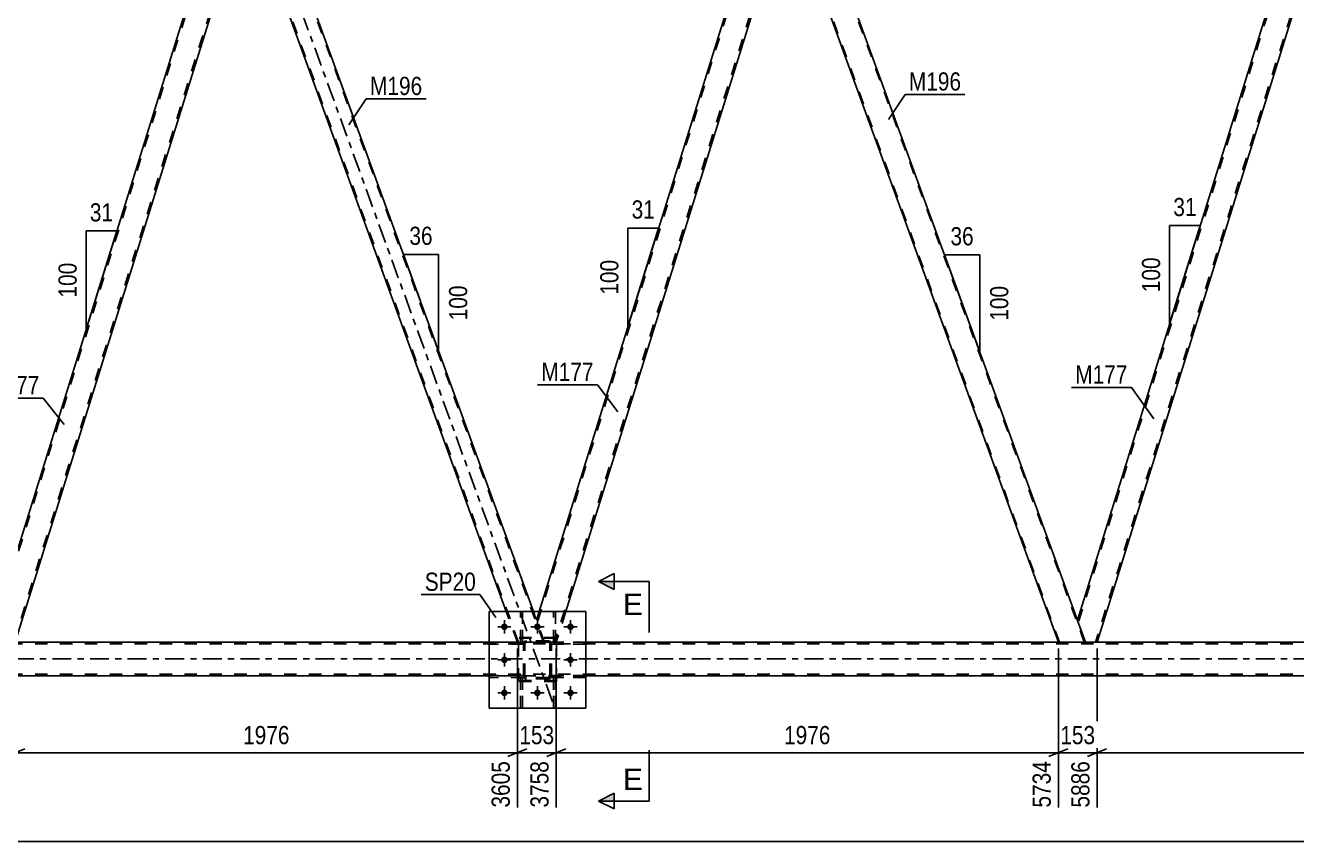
# Model space of a CAD drawing. Header units: millimetres. Extents: x -45 to 796, y -433 to 161.
# Drawn here: x 112.4 to 312.4, y -154.6 to -26.2 of the extents above; entities that cross this region are included whole.
import ezdxf

# ---------------------------------------------------------------- set-up
doc = ezdxf.new("R2010")
doc.units = ezdxf.units.MM
doc.linetypes.add('DXK_LINE_DOT2', pattern=[3.9198, 1.9599, -1.9599])
doc.linetypes.add('DXK_LINE_DOT3', pattern=[5.9187, 2.979, -0.9799, 0.9799, -0.9799])
doc.styles.add('Arial', font='arial.ttf', dxfattribs={"height": 0.2})
doc.styles.add('Arial Narrow', font='ARIALN.TTF', dxfattribs={"height": 0.2})

# ---------------------------------------------------------------- blocks, each defined once
blk = doc.blocks.new('Bolt-814760973-4148 - 3734')
at = {"color": 1, "linetype": 'Continuous'}
for p, q in [((187.74, -119.76), (187.74, -120.46)), ((192.94, -119.76), (192.94, -120.46)), ((198.14, -119.76), (198.14, -120.46)), ((186.7, -120.8), (187.39, -120.8)), ((187.74, -121.84), (187.74, -121.15)), ((188.78, -120.8), (188.08, -120.8)), ((191.9, -120.8), (192.59, -120.8)), ((192.94, -121.84), (192.94, -121.15)), ((193.98, -120.8), (193.28, -120.8)), ((197.1, -120.8), (197.79, -120.8)), ((198.14, -121.84), (198.14, -121.15)), ((199.18, -120.8), (198.48, -120.8)), ((186.7, -126), (187.39, -126)), ((187.74, -124.96), (187.74, -125.66)), ((188.78, -126), (188.08, -126)), ((197.1, -126), (197.79, -126)), ((198.14, -124.96), (198.14, -125.66)), ((199.18, -126), (198.48, -126)), ((187.74, -127.04), (187.74, -126.35)), ((198.14, -127.04), (198.14, -126.35)), ((186.7, -131.2), (187.39, -131.2)), ((187.74, -130.16), (187.74, -130.86)), ((187.74, -132.24), (187.74, -131.55)), ((188.78, -131.2), (188.08, -131.2)), ((191.9, -131.2), (192.59, -131.2)), ((192.94, -130.16), (192.94, -130.86)), ((192.94, -132.24), (192.94, -131.55)), ((193.98, -131.2), (193.28, -131.2)), ((197.1, -131.2), (197.79, -131.2)), ((198.14, -130.16), (198.14, -130.86)), ((198.14, -132.24), (198.14, -131.55)), ((199.18, -131.2), (198.48, -131.2))]:
    blk.add_line(p, q, dxfattribs=at)
blk = doc.blocks.new('Part-814760973-4198 - 3734')
at = {"color": 7, "linetype": 'DXK_LINE_DOT2'}
for p, q in [((195.49, -123.25), (195.49, -118.4)), ((195.49, -118.4), (195.81, -118.4)), ((195.81, -118.4), (195.81, -123.25)), ((195.49, -122.65), (195.81, -122.65)), ((195.81, -123.25), (195.49, -123.25))]:
    blk.add_line(p, q, dxfattribs=at)
blk = doc.blocks.new('Part-814760973-4242 - 3734')
at = {"color": 7, "linetype": 'DXK_LINE_DOT2'}
for p, q in [((190.61, -128.77), (190.29, -128.77)), ((190.29, -128.77), (190.29, -133.6)), ((190.29, -129.37), (190.61, -129.37)), ((190.61, -133.6), (190.61, -128.77)), ((190.29, -133.6), (190.61, -133.6))]:
    blk.add_line(p, q, dxfattribs=at)
blk = doc.blocks.new('Part-814760973-4178 - 3734')
at = {"color": 7, "linetype": 'DXK_LINE_DOT2'}
for p, q in [((195.94, -122.6), (189.94, -122.6)), ((189.94, -129.4), (189.94, -122.6)), ((195.94, -129.4), (195.94, -122.6)), ((195.94, -129.4), (189.94, -129.4))]:
    blk.add_line(p, q, dxfattribs=at)
blk = doc.blocks.new('Part-814760973-4233 - 3734')
at = {"color": 2, "linetype": 'Continuous'}
for p, q in [((195.49, -118.4), (195.49, -118.4)), ((195.81, -118.4), (195.49, -118.4)), ((195.81, -118.4), (195.81, -118.4))]:
    blk.add_line(p, q, dxfattribs=at)
at = {"color": 7, "linetype": 'DXK_LINE_DOT2'}
for p, q in [((195.49, -123.25), (195.49, -118.4)), ((195.81, -123.25), (195.81, -118.4)), ((195.49, -122.65), (195.81, -122.65)), ((195.81, -123.25), (195.49, -123.25))]:
    blk.add_line(p, q, dxfattribs=at)
blk = doc.blocks.new('Part-814760973-4230 - 3734')
at = {"color": 7, "linetype": 'DXK_LINE_DOT2'}
for p, q in [((190.74, -123.24), (185.34, -123.24)), ((185.34, -123.56), (185.34, -123.24)), ((190.74, -123.56), (185.34, -123.56)), ((190.14, -123.56), (190.14, -123.24)), ((190.74, -123.24), (190.74, -123.56))]:
    blk.add_line(p, q, dxfattribs=at)
blk = doc.blocks.new('Part-814760973-4057 - 3734')
at = {"color": 2, "linetype": 'Continuous'}
for p, q in [((235.07, -2), (230.81, -2)), ((277.94, -119.8), (235.07, -2)), ((274.93, -123.22), (232.34, -6.2))]:
    blk.add_line(p, q, dxfattribs=at)
at = {"color": 7, "linetype": 'DXK_LINE_DOT2'}
for p, q in [((230.81, -2), (232.34, -6.2)), ((275.1, -123.22), (230.98, -2)), ((279.02, -123.22), (234.9, -2)), ((279.19, -123.22), (277.94, -119.8)), ((274.93, -123.22), (279.19, -123.22))]:
    blk.add_line(p, q, dxfattribs=at)
blk = doc.blocks.new('Part-814760973-4062 - 3734')
at = {"color": 2, "linetype": 'Continuous'}
for p, q in [((185.34, -123.22), (45.58, -123.22)), ((440.74, -123.22), (200.54, -123.22)), ((185.34, -128.5), (45.58, -128.5)), ((440.74, -128.5), (200.54, -128.5))]:
    blk.add_line(p, q, dxfattribs=at)
at = {"color": 7, "linetype": 'DXK_LINE_DOT2'}
for p, q in [((727.32, -123.46), (45.58, -123.46)), ((200.54, -123.22), (185.34, -123.22)), ((727.32, -128.26), (45.58, -128.26)), ((200.54, -128.5), (185.34, -128.5))]:
    blk.add_line(p, q, dxfattribs=at)
at = {"color": 7, "linetype": 'DXK_LINE_DOT3'}
blk.add_line((45.58, -125.86), (727.32, -125.86), dxfattribs=at)
blk = doc.blocks.new('Part-814760973-4067 - 3734')
at = {"color": 7, "linetype": 'DXK_LINE_DOT2'}
for p, q in [((195.94, -122.47), (189.94, -122.47)), ((189.94, -129.27), (189.94, -122.47)), ((195.94, -129.27), (195.94, -122.47)), ((195.94, -129.27), (189.94, -129.27))]:
    blk.add_line(p, q, dxfattribs=at)
blk = doc.blocks.new('Part-814760973-4267 - 3734')
at = {"color": 7, "linetype": 'DXK_LINE_DOT2'}
for p, q in [((195.81, -128.77), (195.49, -128.77)), ((195.49, -128.77), (195.49, -133.6)), ((195.49, -129.37), (195.81, -129.37)), ((195.81, -133.6), (195.81, -128.77)), ((195.49, -133.6), (195.81, -133.6))]:
    blk.add_line(p, q, dxfattribs=at)
blk = doc.blocks.new('Part-814760973-4141 - 3734')
at = {"color": 7, "linetype": 'DXK_LINE_DOT2'}
for p, q in [((195.49, -133.6), (195.49, -128.77)), ((195.49, -128.77), (195.81, -128.77)), ((195.49, -129.37), (195.81, -129.37)), ((195.81, -128.77), (195.81, -133.6)), ((195.81, -133.6), (195.49, -133.6))]:
    blk.add_line(p, q, dxfattribs=at)
blk = doc.blocks.new('Bolt-814760973-4104 - 3734')
at = {"linetype": 'Continuous'}
for points in [[(188.26, -120.8, -1), (187.22, -120.8, -1)], [(193.46, -120.8, -1), (192.42, -120.8, -1)], [(198.66, -120.8, -1), (197.62, -120.8, -1)], [(188.26, -126, -1), (187.22, -126, -1)], [(198.66, -126, -1), (197.62, -126, -1)], [(188.26, -131.2, -1), (187.22, -131.2, -1)], [(193.46, -131.2, -1), (192.42, -131.2, -1)], [(198.66, -131.2, -1), (197.62, -131.2, -1)]]:
    blk.add_hatch(color=1, dxfattribs=at).paths.add_polyline_path(points)
at = {"color": 1, "linetype": 'Continuous'}
for p, q in [((187.74, -119.76), (187.74, -121.84)), ((192.94, -119.76), (192.94, -121.84)), ((198.14, -119.76), (198.14, -121.84)), ((188.78, -120.8), (186.7, -120.8)), ((193.98, -120.8), (191.9, -120.8)), ((199.18, -120.8), (197.1, -120.8)), ((188.78, -126), (186.7, -126)), ((187.74, -124.96), (187.74, -127.04)), ((199.18, -126), (197.1, -126)), ((198.14, -124.96), (198.14, -127.04)), ((188.78, -131.2), (186.7, -131.2)), ((187.74, -130.16), (187.74, -132.24)), ((193.98, -131.2), (191.9, -131.2)), ((192.94, -130.16), (192.94, -132.24)), ((199.18, -131.2), (197.1, -131.2)), ((198.14, -130.16), (198.14, -132.24))]:
    blk.add_line(p, q, dxfattribs=at)
blk = doc.blocks.new('Part-814760973-4109 - 3734')
at = {"color": 7, "linetype": 'DXK_LINE_DOT2'}
for p, q in [((229.74, -2), (192.92, -120.12)), ((232.22, -5.88), (195.65, -123.22)), ((232.36, -6.25), (232.34, -6.2)), ((232.36, -6.25), (232.34, -6.2)), ((193.21, -118.4), (192.79, -119.75)), ((194.05, -123.22), (192.79, -119.75)), ((197.4, -118.4), (195.9, -123.22)), ((195.9, -123.22), (194.05, -123.22))]:
    blk.add_line(p, q, dxfattribs=at)
at = {"color": 2, "linetype": 'Continuous'}
for p, q in [((229.49, -2), (193.21, -118.4)), ((230.81, -2), (229.49, -2)), ((232.34, -6.2), (230.81, -2)), ((232.36, -6.25), (197.4, -118.4))]:
    blk.add_line(p, q, dxfattribs=at)
blk = doc.blocks.new('Part-814760973-4114 - 3734')
at = {"color": 7, "linetype": 'DXK_LINE_DOT3'}
blk.add_line((195.34, -132.62), (144.38, 7.4), dxfattribs=at)
at = {"color": 2, "linetype": 'Continuous'}
for p, q in [((149.93, -2), (145.67, -2)), ((192.3, -118.4), (149.93, -2)), ((188.04, -118.4), (147.2, -6.2))]:
    blk.add_line(p, q, dxfattribs=at)
at = {"color": 7, "linetype": 'DXK_LINE_DOT2'}
for p, q in [((145.67, -2), (147.2, -6.2)), ((189.97, -123.22), (145.84, -2)), ((193.88, -123.22), (149.76, -2)), ((189.79, -123.22), (188.04, -118.4)), ((194.05, -123.22), (192.3, -118.4)), ((194.05, -123.22), (189.79, -123.22))]:
    blk.add_line(p, q, dxfattribs=at)
blk = doc.blocks.new('Part-814760973-4119 - 3734')
at = {"color": 2, "linetype": 'Continuous'}
for p, q in [((107.65, -119.75), (144.36, -2)), ((145.67, -2), (144.36, -2)), ((147.2, -6.2), (145.67, -2)), ((110.76, -123.22), (147.22, -6.25)), ((108.92, -123.22), (107.67, -119.8))]:
    blk.add_line(p, q, dxfattribs=at)
at = {"color": 7, "linetype": 'DXK_LINE_DOT2'}
for p, q in [((107.79, -120.12), (144.61, -2)), ((110.51, -123.22), (147.09, -5.88)), ((147.22, -6.25), (147.2, -6.2)), ((147.22, -6.25), (147.2, -6.2)), ((107.67, -119.8), (107.65, -119.75)), ((108.92, -123.22), (110.76, -123.22))]:
    blk.add_line(p, q, dxfattribs=at)
blk = doc.blocks.new('Part-814760973-4168 - 3734')
at = {"color": 7, "linetype": 'DXK_LINE_DOT2'}
for p, q in [((195.14, -128.76), (195.14, -128.44)), ((195.14, -128.44), (200.54, -128.44)), ((200.54, -128.76), (195.14, -128.76)), ((195.74, -128.76), (195.74, -128.44)), ((200.54, -128.44), (200.54, -128.76))]:
    blk.add_line(p, q, dxfattribs=at)
blk = doc.blocks.new('Part-814760973-4174 - 3734')
at = {"color": 7, "linetype": 'DXK_LINE_DOT2'}
for p, q in [((200.54, -128.44), (195.14, -128.44)), ((195.14, -128.44), (195.14, -128.76)), ((195.14, -128.76), (200.54, -128.76)), ((195.74, -128.76), (195.74, -128.44)), ((200.54, -128.76), (200.54, -128.44))]:
    blk.add_line(p, q, dxfattribs=at)
blk = doc.blocks.new('Part-814760973-4177 - 3734')
at = {"color": 7, "linetype": 'DXK_LINE_DOT2'}
for p, q in [((200.54, -123.24), (195.14, -123.24)), ((195.14, -123.24), (195.14, -123.56)), ((195.14, -123.56), (200.54, -123.56)), ((195.74, -123.56), (195.74, -123.24)), ((200.54, -123.56), (200.54, -123.24))]:
    blk.add_line(p, q, dxfattribs=at)
blk = doc.blocks.new('Part-814760973-4209 - 3734')
at = {"color": 7, "linetype": 'DXK_LINE_DOT2'}
for p, q in [((190.29, -133.6), (190.29, -128.77)), ((190.29, -128.77), (190.61, -128.77)), ((190.29, -129.37), (190.61, -129.37)), ((190.61, -128.77), (190.61, -133.6)), ((190.61, -133.6), (190.29, -133.6))]:
    blk.add_line(p, q, dxfattribs=at)
blk = doc.blocks.new('Part-814760973-4215 - 3734')
at = {"color": 7, "linetype": 'DXK_LINE_DOT2'}
for p, q in [((190.29, -123.25), (190.29, -118.4)), ((190.29, -118.4), (190.61, -118.4)), ((190.61, -118.4), (190.61, -123.25)), ((190.29, -122.65), (190.61, -122.65)), ((190.61, -123.25), (190.29, -123.25))]:
    blk.add_line(p, q, dxfattribs=at)
blk = doc.blocks.new('Part-814760973-4224 - 3734')
at = {"color": 7, "linetype": 'DXK_LINE_DOT2'}
for p, q in [((195.14, -123.56), (195.14, -123.24)), ((195.14, -123.24), (200.54, -123.24)), ((200.54, -123.56), (195.14, -123.56)), ((195.74, -123.56), (195.74, -123.24)), ((200.54, -123.24), (200.54, -123.56))]:
    blk.add_line(p, q, dxfattribs=at)
blk = doc.blocks.new('Part-814760973-4227 - 3734')
at = {"color": 7, "linetype": 'DXK_LINE_DOT2'}
for p, q in [((190.74, -128.44), (185.34, -128.44)), ((185.34, -128.76), (185.34, -128.44)), ((190.74, -128.76), (185.34, -128.76)), ((190.14, -128.76), (190.14, -128.44)), ((190.74, -128.44), (190.74, -128.76))]:
    blk.add_line(p, q, dxfattribs=at)
blk = doc.blocks.new('Part-814760973-4248 - 3734')
at = {"color": 2, "linetype": 'Continuous'}
for p, q in [((200.54, -118.4), (185.34, -118.4)), ((185.34, -133.6), (185.34, -118.4)), ((200.54, -133.6), (200.54, -118.4)), ((200.54, -133.6), (185.34, -133.6))]:
    blk.add_line(p, q, dxfattribs=at)
blk = doc.blocks.new('Part-814760973-4249 - 3734')
at = {"color": 7, "linetype": 'DXK_LINE_DOT2'}
for p, q in [((185.34, -118.4), (200.54, -118.4)), ((185.34, -118.4), (185.34, -133.6)), ((200.54, -118.4), (200.54, -133.6)), ((185.34, -133.6), (200.54, -133.6))]:
    blk.add_line(p, q, dxfattribs=at)
blk = doc.blocks.new('Part-814760973-4250 - 3734')
at = {"color": 7, "linetype": 'DXK_LINE_DOT2'}
for p, q in [((190.74, -123.48), (190.77, -123.3)), ((190.77, -123.3), (190.74, -123.48)), ((190.74, -128.52), (190.74, -123.48)), ((190.98, -123.48), (190.99, -123.39)), ((190.98, -128.52), (190.98, -123.48)), ((190.99, -123.39), (191.05, -123.31)), ((191.03, -123.04), (191.22, -123)), ((191.22, -123), (191.03, -123.04)), ((191.05, -123.31), (191.12, -123.26)), ((191.12, -123.26), (191.22, -123.24)), ((194.66, -123), (191.22, -123)), ((191.22, -123.24), (194.66, -123.24)), ((194.66, -123), (194.84, -123.04)), ((194.84, -123.04), (194.66, -123)), ((194.66, -123.24), (194.75, -123.26)), ((194.75, -123.26), (194.82, -123.31)), ((194.82, -123.31), (194.88, -123.39)), ((194.88, -123.39), (194.9, -123.48)), ((194.9, -128.52), (194.9, -123.48)), ((195.1, -123.3), (195.14, -123.48)), ((195.14, -123.48), (195.1, -123.3)), ((195.14, -128.52), (195.14, -123.48)), ((190.77, -128.71), (190.74, -128.52)), ((190.74, -128.52), (190.77, -128.71)), ((190.99, -128.62), (190.98, -128.52)), ((191.05, -128.69), (190.99, -128.62)), ((191.22, -129), (191.03, -128.97)), ((191.03, -128.97), (191.22, -129)), ((191.12, -128.75), (191.05, -128.69)), ((191.22, -128.76), (191.12, -128.75)), ((194.66, -128.76), (191.22, -128.76)), ((194.66, -129), (191.22, -129)), ((194.75, -128.75), (194.66, -128.76)), ((194.84, -128.97), (194.66, -129)), ((194.66, -129), (194.84, -128.97)), ((194.82, -128.69), (194.75, -128.75)), ((194.88, -128.62), (194.82, -128.69)), ((194.9, -128.52), (194.88, -128.62)), ((195.14, -128.52), (195.1, -128.71)), ((195.1, -128.71), (195.14, -128.52))]:
    blk.add_line(p, q, dxfattribs=at)
at = {"color": 7, "linetype": 'DXK_LINE_DOT3'}
blk.add_line((192.94, -126), (192.94, -126), dxfattribs=at)
at = {"color": 7, "linetype": 'DXK_LINE_DOT2'}
for centre, start, end in [((191.22, -123.48), 112.5, 157.5), ((191.22, -123.48), 112.5, 157.5), ((194.66, -123.48), 22.5, 67.5), ((194.66, -123.48), 22.5, 67.5), ((191.22, -128.52), 202.5, 247.5), ((191.22, -128.52), 202.5, 247.5), ((194.66, -128.52), 292.5, 337.5), ((194.66, -128.52), 292.5, 337.5)]:
    blk.add_arc(centre, 0.48, start, end, dxfattribs=at)
blk = doc.blocks.new('Part-814760973-4270 - 3734')
at = {"color": 2, "linetype": 'Continuous'}
for p, q in [((190.29, -118.4), (190.29, -118.4)), ((190.61, -118.4), (190.29, -118.4)), ((190.61, -118.4), (190.61, -118.4))]:
    blk.add_line(p, q, dxfattribs=at)
at = {"color": 7, "linetype": 'DXK_LINE_DOT2'}
for p, q in [((190.29, -123.25), (190.29, -118.4)), ((190.61, -123.25), (190.61, -118.4)), ((190.29, -122.65), (190.61, -122.65)), ((190.61, -123.25), (190.29, -123.25))]:
    blk.add_line(p, q, dxfattribs=at)
blk = doc.blocks.new('Part-814760973-4312 - 3734')
at = {"color": 7, "linetype": 'DXK_LINE_DOT2'}
for p, q in [((190.74, -123.48), (190.77, -123.3)), ((190.77, -123.3), (190.74, -123.48)), ((190.74, -128.52), (190.74, -123.48)), ((190.98, -123.48), (190.99, -123.39)), ((190.98, -128.52), (190.98, -123.48)), ((190.99, -123.39), (191.05, -123.31)), ((191.03, -123.04), (191.22, -123)), ((191.22, -123), (191.03, -123.04)), ((191.05, -123.31), (191.12, -123.26)), ((191.12, -123.26), (191.22, -123.24)), ((194.66, -123), (191.22, -123)), ((191.22, -123.24), (194.66, -123.24)), ((194.66, -123), (194.84, -123.04)), ((194.84, -123.04), (194.66, -123)), ((194.66, -123.24), (194.75, -123.26)), ((194.75, -123.26), (194.82, -123.31)), ((194.82, -123.31), (194.88, -123.39)), ((194.88, -123.39), (194.9, -123.48)), ((194.9, -128.52), (194.9, -123.48)), ((195.1, -123.3), (195.14, -123.48)), ((195.14, -123.48), (195.1, -123.3)), ((195.14, -128.52), (195.14, -123.48)), ((190.77, -128.71), (190.74, -128.52)), ((190.74, -128.52), (190.77, -128.71)), ((190.99, -128.62), (190.98, -128.52)), ((191.05, -128.69), (190.99, -128.62)), ((191.22, -129), (191.03, -128.97)), ((191.03, -128.97), (191.22, -129)), ((191.12, -128.75), (191.05, -128.69)), ((191.22, -128.76), (191.12, -128.75)), ((194.66, -128.76), (191.22, -128.76)), ((194.66, -129), (191.22, -129)), ((194.75, -128.75), (194.66, -128.76)), ((194.84, -128.97), (194.66, -129)), ((194.66, -129), (194.84, -128.97)), ((194.82, -128.69), (194.75, -128.75)), ((194.88, -128.62), (194.82, -128.69)), ((194.9, -128.52), (194.88, -128.62)), ((195.14, -128.52), (195.1, -128.71)), ((195.1, -128.71), (195.14, -128.52))]:
    blk.add_line(p, q, dxfattribs=at)
at = {"color": 7, "linetype": 'DXK_LINE_DOT3'}
blk.add_line((192.94, -126), (192.94, -126), dxfattribs=at)
at = {"color": 7, "linetype": 'DXK_LINE_DOT2'}
for centre, start, end in [((191.22, -123.48), 112.5, 157.5), ((191.22, -123.48), 112.5, 157.5), ((194.66, -123.48), 22.5, 67.5), ((194.66, -123.48), 22.5, 67.5), ((191.22, -128.52), 202.5, 247.5), ((191.22, -128.52), 202.5, 247.5), ((194.66, -128.52), 292.5, 337.5), ((194.66, -128.52), 292.5, 337.5)]:
    blk.add_arc(centre, 0.48, start, end, dxfattribs=at)
blk = doc.blocks.new('Part-814760973-4315 - 3734')
at = {"color": 7, "linetype": 'DXK_LINE_DOT2'}
for p, q in [((190.74, -128.44), (185.34, -128.44)), ((185.34, -128.44), (185.34, -128.76)), ((190.74, -128.76), (185.34, -128.76)), ((190.14, -128.76), (190.14, -128.44)), ((190.74, -128.76), (190.74, -128.44))]:
    blk.add_line(p, q, dxfattribs=at)
blk = doc.blocks.new('Part-814760973-4318 - 3734')
at = {"color": 7, "linetype": 'DXK_LINE_DOT2'}
for p, q in [((190.74, -123.24), (185.34, -123.24)), ((185.34, -123.24), (185.34, -123.56)), ((190.74, -123.56), (185.34, -123.56)), ((190.14, -123.56), (190.14, -123.24)), ((190.74, -123.56), (190.74, -123.24))]:
    blk.add_line(p, q, dxfattribs=at)
blk = doc.blocks.new('Part-814760973-4455 - 3734')
at = {"color": 2, "linetype": 'Continuous'}
for p, q in [((314.62, -2), (277.92, -119.75)), ((315.94, -2), (314.62, -2)), ((317.47, -6.2), (315.94, -2)), ((317.49, -6.25), (281.03, -123.22)), ((279.19, -123.22), (277.94, -119.8))]:
    blk.add_line(p, q, dxfattribs=at)
at = {"color": 7, "linetype": 'DXK_LINE_DOT2'}
for p, q in [((314.88, -2), (278.06, -120.12)), ((317.35, -5.88), (280.78, -123.22)), ((317.49, -6.25), (317.47, -6.2)), ((317.49, -6.25), (317.47, -6.2)), ((277.92, -119.75), (277.94, -119.8)), ((281.03, -123.22), (279.19, -123.22))]:
    blk.add_line(p, q, dxfattribs=at)
blk = doc.blocks.new('StraightDimension-814760973-14795 - 3734')
at = {"color": 7, "linetype": 'Continuous'}
for p, q in [((281.03, -124.22), (281.03, -149.24)), ((360.06, -124.22), (360.06, -149.24)), ((282.53, -140.02), (279.53, -141.22)), ((358.56, -141.22), (361.56, -140.02)), ((281.03, -140.62), (360.06, -140.62))]:
    blk.add_line(p, q, dxfattribs=at)
at = {"color": 0}
blk.add_wipeout([(324.8, -139.87), (324.8, -135.67), (316.29, -135.67), (316.29, -139.87)], dxfattribs=at)
at = {"color": 0, "linetype": 'Continuous'}
blk.add_wipeout([(359.46, -141.32), (355.26, -141.32), (355.26, -149.84), (359.46, -149.84)], dxfattribs=at)
at = {"color": 3, "style": 'Arial Narrow'}
blk.add_text('1976', height=2.863, dxfattribs=at).set_placement((316.89, -139.27))
at = {"color": 3, "linetype": 'Continuous', "style": 'Arial Narrow'}
blk.add_text('7862', height=2.863, rotation=90.0002, dxfattribs=at).set_placement((358.86, -149.24))
blk = doc.blocks.new('StraightDimension-814760973-14796 - 3734')
at = {"color": 7, "linetype": 'Continuous'}
for p, q in [((274.93, -124.22), (274.93, -149.24)), ((281.03, -124.22), (281.03, -149.24)), ((273.43, -141.22), (276.43, -140.02)), ((282.53, -140.02), (279.53, -141.22)), ((274.93, -140.62), (281.03, -140.62))]:
    blk.add_line(p, q, dxfattribs=at)
at = {"color": 0}
blk.add_wipeout([(281.32, -139.87), (281.32, -135.67), (274.64, -135.67), (274.64, -139.87)], dxfattribs=at)
at = {"color": 0, "linetype": 'Continuous'}
blk.add_wipeout([(280.43, -141.32), (276.23, -141.32), (276.23, -149.84), (280.43, -149.84)], dxfattribs=at)
at = {"color": 3, "style": 'Arial Narrow'}
blk.add_text('153', height=2.863, dxfattribs=at).set_placement((275.24, -139.27))
at = {"color": 3, "linetype": 'Continuous', "style": 'Arial Narrow'}
blk.add_text('5886', height=2.863, rotation=90.0002, dxfattribs=at).set_placement((279.83, -149.24))
blk = doc.blocks.new('StraightDimension-814760973-14798 - 3734')
at = {"color": 7, "linetype": 'Continuous'}
for p, q in [((189.79, -124.22), (189.79, -149.24)), ((195.9, -124.22), (195.9, -149.24)), ((188.29, -141.22), (191.29, -140.02)), ((197.4, -140.02), (194.4, -141.22)), ((189.79, -140.62), (195.9, -140.62))]:
    blk.add_line(p, q, dxfattribs=at)
at = {"color": 0}
blk.add_wipeout([(196.19, -139.87), (196.19, -135.67), (189.5, -135.67), (189.5, -139.87)], dxfattribs=at)
at = {"color": 0, "linetype": 'Continuous'}
blk.add_wipeout([(195.3, -141.32), (191.1, -141.32), (191.1, -149.84), (195.3, -149.84)], dxfattribs=at)
at = {"color": 3, "style": 'Arial Narrow'}
blk.add_text('153', height=2.863, dxfattribs=at).set_placement((190.1, -139.27))
at = {"color": 3, "linetype": 'Continuous', "style": 'Arial Narrow'}
blk.add_text('3758', height=2.863, rotation=90.0002, dxfattribs=at).set_placement((194.7, -149.24))
blk = doc.blocks.new('AngleDimension-814760973-15134 - 3734')
at = {"color": 7, "linetype": 'Continuous'}
for p, q in [((259.2, -68.3), (257.01, -62.29)), ((262.55, -62.29), (257.01, -62.29)), ((262.55, -77.52), (257.01, -62.29)), ((262.55, -77.52), (262.55, -62.29))]:
    blk.add_line(p, q, dxfattribs=at)
at = {"color": 0}
for points in [[(262.21, -61.39), (262.21, -57.19), (257.35, -57.19), (257.35, -61.39)], [(267.65, -66.56), (263.45, -66.56), (263.45, -73.25), (267.65, -73.25)]]:
    blk.add_wipeout(points, dxfattribs=at)
at = {"color": 3, "style": 'Arial Narrow'}
blk.add_text('36', height=2.863, dxfattribs=at).set_placement((257.95, -60.79))
blk.add_text('100', height=2.863, rotation=90.0002, dxfattribs=at).set_placement((267.05, -72.65))
blk = doc.blocks.new('StraightDimension-814760973-5298 - 3734')
at = {"color": 7, "linetype": 'Continuous'}
blk.add_line((-0.64, -154.59), (738.18, -154.59), dxfattribs=at)
blk = doc.blocks.new('StraightDimension-814760973-14797 - 3734')
at = {"color": 7, "linetype": 'Continuous'}
for p, q in [((195.9, -124.22), (195.9, -149.24)), ((274.93, -124.22), (274.93, -149.24)), ((197.4, -140.02), (194.4, -141.22)), ((273.43, -141.22), (276.43, -140.02)), ((195.9, -140.62), (274.93, -140.62))]:
    blk.add_line(p, q, dxfattribs=at)
at = {"color": 0}
blk.add_wipeout([(239.67, -139.87), (239.67, -135.67), (231.16, -135.67), (231.16, -139.87)], dxfattribs=at)
at = {"color": 0, "linetype": 'Continuous'}
blk.add_wipeout([(274.33, -141.32), (270.13, -141.32), (270.13, -149.84), (274.33, -149.84)], dxfattribs=at)
at = {"color": 3, "style": 'Arial Narrow'}
blk.add_text('1976', height=2.863, dxfattribs=at).set_placement((231.76, -139.27))
at = {"color": 3, "linetype": 'Continuous', "style": 'Arial Narrow'}
blk.add_text('5734', height=2.863, rotation=90.0002, dxfattribs=at).set_placement((273.73, -149.24))
blk = doc.blocks.new('StraightDimension-814760973-14799 - 3734')
at = {"color": 7, "linetype": 'Continuous'}
for p, q in [((110.76, -124.22), (110.76, -149.24)), ((189.79, -124.22), (189.79, -149.24)), ((112.26, -140.02), (109.26, -141.22)), ((188.29, -141.22), (191.29, -140.02)), ((110.76, -140.62), (189.79, -140.62))]:
    blk.add_line(p, q, dxfattribs=at)
at = {"color": 0}
blk.add_wipeout([(154.53, -139.87), (154.53, -135.67), (146.02, -135.67), (146.02, -139.87)], dxfattribs=at)
at = {"color": 0, "linetype": 'Continuous'}
blk.add_wipeout([(189.19, -141.32), (184.99, -141.32), (184.99, -149.84), (189.19, -149.84)], dxfattribs=at)
at = {"color": 3, "style": 'Arial Narrow'}
blk.add_text('1976', height=2.863, dxfattribs=at).set_placement((146.62, -139.27))
at = {"color": 3, "linetype": 'Continuous', "style": 'Arial Narrow'}
blk.add_text('3605', height=2.863, rotation=90.0002, dxfattribs=at).set_placement((188.59, -149.24))
blk = doc.blocks.new('AngleDimension-814760973-15092 - 3734')
at = {"color": 7, "linetype": 'Continuous'}
for p, q in [((121.92, -58.53), (126.74, -58.53)), ((121.92, -73.99), (126.74, -58.53)), ((121.92, -73.99), (121.92, -58.53)), ((123.84, -67.82), (126.74, -58.53))]:
    blk.add_line(p, q, dxfattribs=at)
at = {"color": 0}
for points in [[(126.75, -57.63), (126.75, -53.43), (121.9, -53.43), (121.9, -57.63)], [(121.02, -62.92), (116.82, -62.92), (116.82, -69.6), (121.02, -69.6)]]:
    blk.add_wipeout(points, dxfattribs=at)
at = {"color": 3, "style": 'Arial Narrow'}
blk.add_text('31', height=2.863, dxfattribs=at).set_placement((122.5, -57.03))
blk.add_text('100', height=2.863, rotation=90.0002, dxfattribs=at).set_placement((120.42, -69))
blk = doc.blocks.new('AngleDimension-814760973-15106 - 3734')
at = {"color": 7, "linetype": 'Continuous'}
for p, q in [((174.47, -69.43), (171.85, -62.22)), ((177.39, -62.22), (171.85, -62.22)), ((177.39, -77.44), (171.85, -62.22)), ((177.39, -77.44), (177.39, -62.22))]:
    blk.add_line(p, q, dxfattribs=at)
at = {"color": 0}
for points in [[(177.05, -61.32), (177.05, -57.12), (172.19, -57.12), (172.19, -61.32)], [(182.49, -66.49), (178.29, -66.49), (178.29, -73.18), (182.49, -73.18)]]:
    blk.add_wipeout(points, dxfattribs=at)
at = {"color": 3, "style": 'Arial Narrow'}
blk.add_text('36', height=2.863, dxfattribs=at).set_placement((172.79, -60.72))
blk.add_text('100', height=2.863, rotation=90.0002, dxfattribs=at).set_placement((181.89, -72.58))
blk = doc.blocks.new('AngleDimension-814760973-15120 - 3734')
at = {"color": 7, "linetype": 'Continuous'}
for p, q in [((207.19, -58.08), (212.01, -58.08)), ((207.19, -73.54), (212.01, -58.08)), ((207.19, -73.54), (207.19, -58.08)), ((208.33, -69.89), (212.01, -58.08))]:
    blk.add_line(p, q, dxfattribs=at)
at = {"color": 0}
for points in [[(212.03, -57.18), (212.03, -52.98), (207.17, -52.98), (207.17, -57.18)], [(206.29, -62.47), (202.09, -62.47), (202.09, -69.15), (206.29, -69.15)]]:
    blk.add_wipeout(points, dxfattribs=at)
at = {"color": 3, "style": 'Arial Narrow'}
blk.add_text('31', height=2.863, dxfattribs=at).set_placement((207.77, -56.58))
blk.add_text('100', height=2.863, rotation=90.0002, dxfattribs=at).set_placement((205.69, -68.55))
blk = doc.blocks.new('AngleDimension-814760973-15148 - 3734')
at = {"color": 7, "linetype": 'Continuous'}
for p, q in [((292.45, -57.69), (297.27, -57.69)), ((292.45, -73.15), (297.27, -57.69)), ((292.45, -73.15), (292.45, -57.69)), ((293.24, -70.61), (297.27, -57.69))]:
    blk.add_line(p, q, dxfattribs=at)
at = {"color": 0}
for points in [[(297.29, -56.79), (297.29, -52.59), (292.43, -52.59), (292.43, -56.79)], [(291.55, -62.08), (287.35, -62.08), (287.35, -68.76), (291.55, -68.76)]]:
    blk.add_wipeout(points, dxfattribs=at)
at = {"color": 3, "style": 'Arial Narrow'}
blk.add_text('31', height=2.863, dxfattribs=at).set_placement((293.03, -56.19))
blk.add_text('100', height=2.863, rotation=90.0002, dxfattribs=at).set_placement((290.95, -68.16))
blk = doc.blocks.new('Mark-814760973-4105 - 3734')
at = {"color": 0}
blk.add_wipeout([(201.78, -82.11), (201.78, -79.11), (193.56, -79.11), (193.56, -82.11)], dxfattribs=at)
blk.add_wipeout([(201.78, -82.11), (201.78, -79.11), (193.56, -79.11), (193.56, -82.11)], dxfattribs=at)
at = {"color": 30, "linetype": 'Continuous'}
for p in [(192.96, -82.71), (205.59, -86.99)]:
    blk.add_line(p, (202.38, -82.71), dxfattribs=at)
at = {"color": 3, "style": 'Arial Narrow'}
blk.add_text('M177', height=2.863, dxfattribs=at).set_placement((193.56, -82.11))
blk = doc.blocks.new('Mark-814760973-4053 - 3734')
at = {"color": 0}
blk.add_wipeout([(259.63, -36.44), (259.63, -33.44), (251.41, -33.44), (251.41, -36.44)], dxfattribs=at)
blk.add_wipeout([(259.63, -36.44), (259.63, -33.44), (251.41, -33.44), (251.41, -36.44)], dxfattribs=at)
at = {"color": 30, "linetype": 'Continuous'}
for p, q in [((248.18, -41), (250.81, -37.04)), ((250.81, -37.04), (260.23, -37.04))]:
    blk.add_line(p, q, dxfattribs=at)
at = {"color": 3, "style": 'Arial Narrow'}
blk.add_text('M196', height=2.863, dxfattribs=at).set_placement((251.41, -36.44))
blk = doc.blocks.new('Mark-814760973-4110 - 3734')
at = {"color": 0}
blk.add_wipeout([(174.83, -37.14), (174.83, -34.14), (166.6, -34.14), (166.6, -37.14)], dxfattribs=at)
blk.add_wipeout([(174.83, -37.14), (174.83, -34.14), (166.6, -34.14), (166.6, -37.14)], dxfattribs=at)
at = {"color": 30, "linetype": 'Continuous'}
for p, q in [((163.24, -41.81), (166, -37.74)), ((166, -37.74), (175.43, -37.74))]:
    blk.add_line(p, q, dxfattribs=at)
at = {"color": 3, "style": 'Arial Narrow'}
blk.add_text('M196', height=2.863, dxfattribs=at).set_placement((166.6, -37.14))
blk = doc.blocks.new('Mark-814760973-4115 - 3734')
at = {"color": 0}
blk.add_wipeout([(114.55, -84.21), (114.55, -81.21), (106.33, -81.21), (106.33, -84.21)], dxfattribs=at)
blk.add_wipeout([(114.55, -84.21), (114.55, -81.21), (106.33, -81.21), (106.33, -84.21)], dxfattribs=at)
at = {"color": 30, "linetype": 'Continuous'}
for p in [(105.73, -84.81), (118.45, -89)]:
    blk.add_line(p, (115.15, -84.81), dxfattribs=at)
at = {"color": 3, "style": 'Arial Narrow'}
blk.add_text('M177', height=2.863, dxfattribs=at).set_placement((106.33, -84.21))
blk = doc.blocks.new('Mark-814760973-4244 - 3734')
at = {"color": 0}
blk.add_wipeout([(183.26, -115.14), (183.26, -112.14), (175.22, -112.14), (175.22, -115.14)], dxfattribs=at)
blk.add_wipeout([(183.26, -115.14), (183.26, -112.14), (175.22, -112.14), (175.22, -115.14)], dxfattribs=at)
at = {"color": 30, "linetype": 'Continuous'}
for p in [(174.62, -115.74), (186.39, -119.33)]:
    blk.add_line(p, (183.86, -115.74), dxfattribs=at)
at = {"color": 3, "style": 'Arial Narrow'}
blk.add_text('SP20', height=2.863, dxfattribs=at).set_placement((175.22, -115.14))
blk = doc.blocks.new('Mark-814760973-4451 - 3734')
at = {"color": 0}
blk.add_wipeout([(285.82, -82.53), (285.82, -79.53), (277.59, -79.53), (277.59, -82.53)], dxfattribs=at)
blk.add_wipeout([(285.82, -82.53), (285.82, -79.53), (277.59, -79.53), (277.59, -82.53)], dxfattribs=at)
at = {"color": 30, "linetype": 'Continuous'}
for p in [(276.99, -83.13), (289.95, -88.08)]:
    blk.add_line(p, (286.42, -83.13), dxfattribs=at)
at = {"color": 3, "style": 'Arial Narrow'}
blk.add_text('M177', height=2.863, dxfattribs=at).set_placement((277.59, -82.53))
blk = doc.blocks.new('SectionMark-814760973-5907 - 3734')
at = {"linetype": 'Continuous'}
for points in [[(205.04, -113.68), (205.04, -114.93), (202.54, -113.68)], [(205.04, -146.96), (205.04, -148.21), (202.54, -148.21)]]:
    blk.add_hatch(color=6, dxfattribs=at).paths.add_polyline_path(points)
at = {"color": 6, "linetype": 'Continuous'}
for p, q in [((202.54, -113.68), (205.04, -112.43)), ((210.54, -113.68), (202.54, -113.68)), ((202.54, -113.68), (205.04, -114.93)), ((205.04, -114.93), (205.04, -112.43)), ((202.54, -148.21), (205.04, -146.96)), ((205.04, -146.96), (205.04, -149.46)), ((210.54, -148.21), (202.54, -148.21)), ((205.04, -149.46), (202.54, -148.21))]:
    blk.add_line(p, q, dxfattribs=at)
at = {"color": 0, "linetype": 'Continuous'}
for points in [[(209.54, -118.93), (209.54, -115.43), (206.42, -115.43), (206.42, -118.93)], [(209.54, -146.46), (209.54, -142.96), (206.42, -142.96), (206.42, -146.46)]]:
    blk.add_wipeout(points, dxfattribs=at)
at = {"color": 6, "linetype": 'Continuous'}
for p, q in [((210.54, -113.68), (210.54, -121.68)), ((210.54, -148.21), (210.54, -140.21))]:
    blk.add_line(p, q, dxfattribs=at)
at = {"color": 3, "linetype": 'Continuous', "style": 'Arial'}
for p in [(206.42, -118.93), (206.42, -146.46)]:
    blk.add_text('E', height=3.34, dxfattribs=at).set_placement(p)

msp = doc.modelspace()

# ---------------------------------------------------------------- block references
for name in ['Part-814760973-4114 - 3734', 'Part-814760973-4119 - 3734', 'Part-814760973-4109 - 3734', 'Part-814760973-4057 - 3734', 'Part-814760973-4455 - 3734', 'Part-814760973-4248 - 3734', 'Part-814760973-4249 - 3734', 'Bolt-814760973-4148 - 3734', 'Bolt-814760973-4104 - 3734', 'Part-814760973-4215 - 3734', 'Part-814760973-4270 - 3734', 'Part-814760973-4198 - 3734', 'Part-814760973-4233 - 3734', 'Part-814760973-4062 - 3734', 'Part-814760973-4230 - 3734', 'Part-814760973-4318 - 3734', 'Part-814760973-4067 - 3734', 'Part-814760973-4178 - 3734', 'Part-814760973-4250 - 3734', 'Part-814760973-4312 - 3734', 'Part-814760973-4177 - 3734', 'Part-814760973-4224 - 3734', 'Part-814760973-4227 - 3734', 'Part-814760973-4315 - 3734', 'Part-814760973-4242 - 3734', 'Part-814760973-4209 - 3734', 'Part-814760973-4168 - 3734', 'Part-814760973-4174 - 3734', 'Part-814760973-4267 - 3734', 'Part-814760973-4141 - 3734']:
    msp.add_blockref(name, (0, 0))

# ---------------------------------------------------------------- next in the draw order: block references
for name in ['AngleDimension-814760973-15134 - 3734', 'StraightDimension-814760973-14798 - 3734', 'StraightDimension-814760973-14795 - 3734']:
    msp.add_blockref(name, (0, 0))

# ---------------------------------------------------------------- next in the draw order: block references
msp.add_blockref('StraightDimension-814760973-14796 - 3734', (0, 0))

# ---------------------------------------------------------------- next in the draw order: block references
msp.add_blockref('StraightDimension-814760973-5298 - 3734', (0, 0))

# ---------------------------------------------------------------- next in the draw order: block references
for name in ['Mark-814760973-4053 - 3734', 'Mark-814760973-4110 - 3734', 'AngleDimension-814760973-15092 - 3734', 'AngleDimension-814760973-15120 - 3734', 'AngleDimension-814760973-15148 - 3734', 'AngleDimension-814760973-15106 - 3734', 'Mark-814760973-4105 - 3734', 'Mark-814760973-4451 - 3734', 'Mark-814760973-4115 - 3734', 'Mark-814760973-4244 - 3734', 'StraightDimension-814760973-14799 - 3734', 'StraightDimension-814760973-14797 - 3734']:
    msp.add_blockref(name, (0, 0))

# ---------------------------------------------------------------- next in the draw order: block references
msp.add_blockref('SectionMark-814760973-5907 - 3734', (0, 0))

doc.saveas('drawing.dxf')
